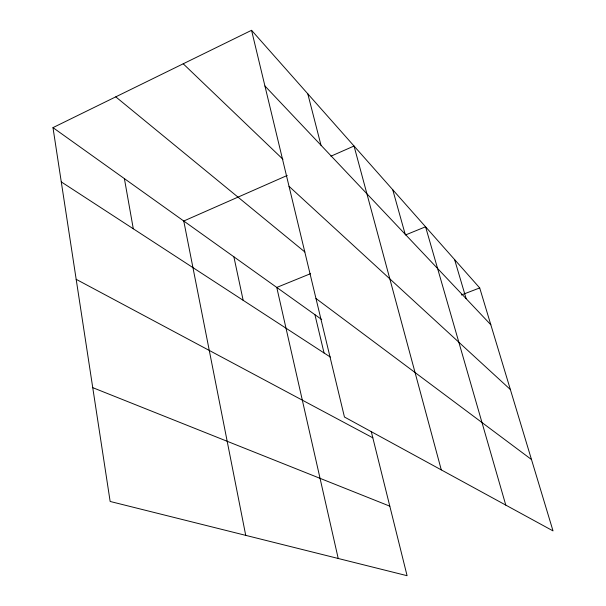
<?xml version="1.0" encoding="UTF-8"?>
<svg xmlns="http://www.w3.org/2000/svg" width="606" height="606" viewBox="0 0 606 606"><rect width="100%" height="100%" fill="white"/><g stroke="black" fill="none" stroke-linecap="round" stroke-linejoin="round"><path stroke-width="0.91" d="M371.236 431.404L407.08 575.7L110.148 501.465L52.98 127.624L251.551 30.3L479.71 287.933L553.02 530.894L344.45 417.019L251.551 30.3M287.229 175.452L183.762 221.023L245.725 535.356M330.937 156.196L354.04 146.023L441.282 469.885M310.56 273.67L276.768 287.441L338.216 558.482M405.512 234.969L425.571 226.795L505.783 505.101M461.371 294.97L479.71 287.933M92.741 387.651L389.81 506.169M76.174 279.321L372.834 437.827M61.274 181.898L330.346 357.07M52.98 127.624L321.718 319.536M315.976 298.493L531.492 459.53M115.761 96.854L304.886 251.998M289.032 186.322L510.366 389.529M183.217 63.789L282.957 159.295M264.928 85.984L490.83 324.771M454.591 259.565L466.158 298.697M392.726 189.708L405.179 234.234M307.795 93.809L320.991 145.251M314.923 314.681L324.051 352.972M233.886 256.815L243.165 300.311M124.397 178.626L133.297 228.788"/></g></svg>
